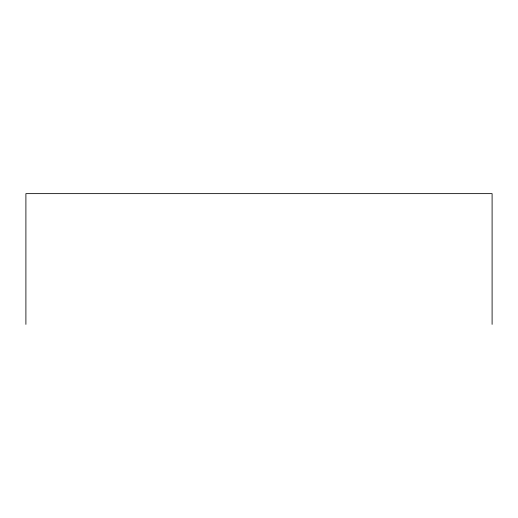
<?xml version="1.0" encoding="UTF-8"?>
<svg xmlns="http://www.w3.org/2000/svg" width="518" height="518" viewBox="0 0 518 518"><rect width="100%" height="100%" fill="white"/><g stroke="black" fill="none" stroke-linecap="round" stroke-linejoin="round"><path stroke-width="0.78" d="M492.1 324.365L492.1 193.635L25.9 193.635L25.9 324.365"/></g></svg>
